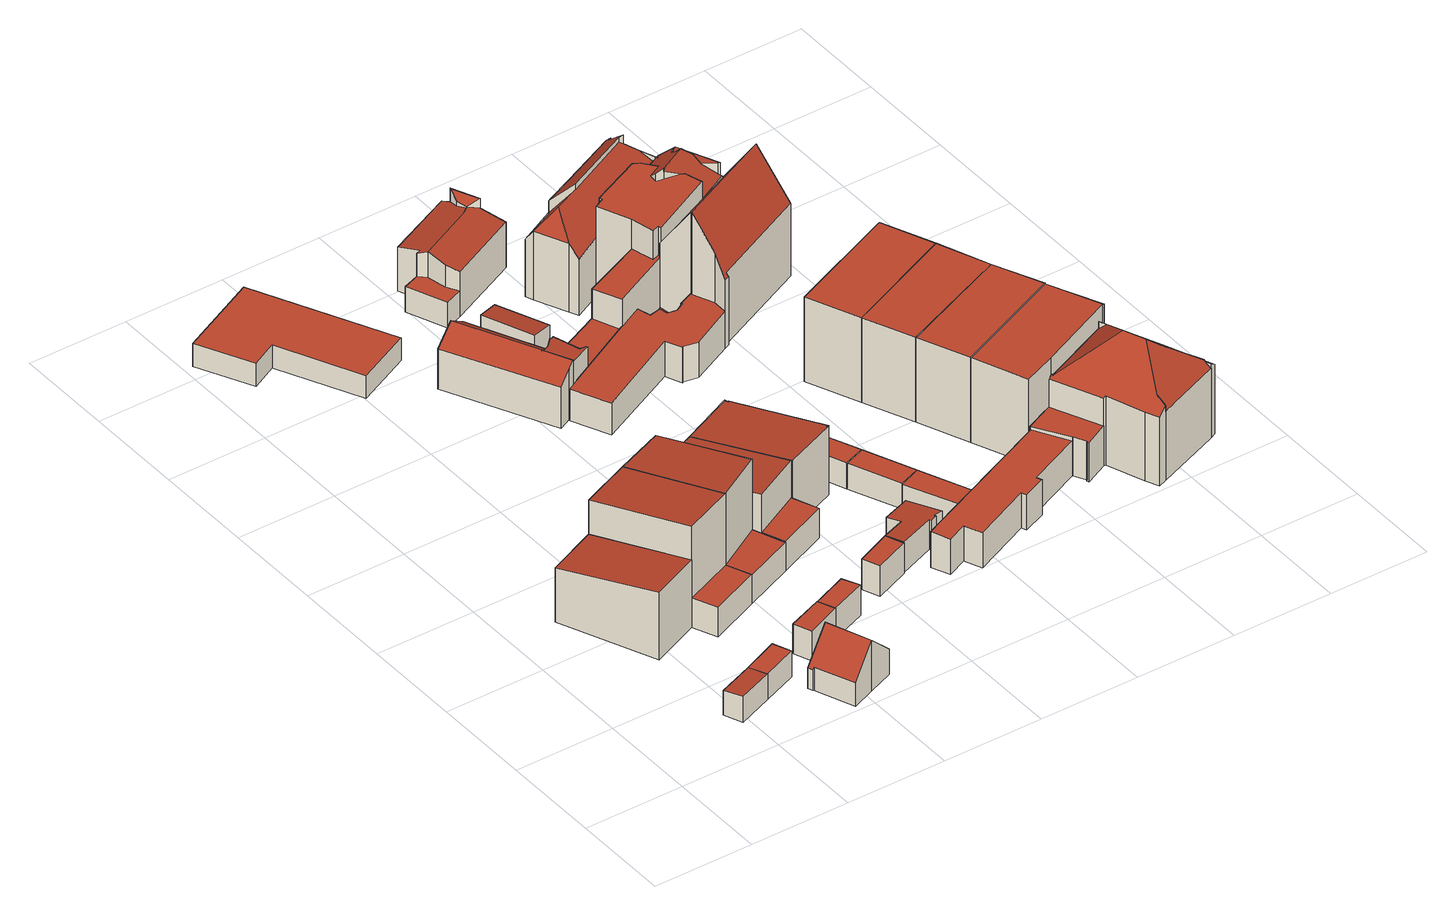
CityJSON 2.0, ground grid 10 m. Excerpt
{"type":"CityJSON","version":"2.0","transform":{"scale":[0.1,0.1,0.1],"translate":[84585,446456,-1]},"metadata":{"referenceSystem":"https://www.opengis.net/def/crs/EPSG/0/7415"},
"CityObjects":{
"building1":{"type":"Building","attributes":{"b3_bag_bag_overlap":0,"b3_dak_type":"horizontal","b3_h_dak_50p":3.18,"b3_h_dak_70p":3.19,"b3_h_dak_max":3.25,"b3_h_dak_min":3.1,"b3_h_maaiveld":0.476,"b3_kas_warenhuis":false,"b3_mutatie_ahn3_ahn4":false,"b3_opp_buitenmuur":25.71,"b3_opp_dak_plat":7.22,"b3_opp_dak_schuin":0,"b3_opp_grond":7.21,"b3_opp_scheidingsmuur":5.13,"b3_reconstructie_onvolledig":false,"b3_rmse_lod12":0.0339,"b3_rmse_lod13":0.0339,"b3_rmse_lod22":0.0233,"b3_val3dity_lod12":"[]","b3_val3dity_lod13":"[]","b3_val3dity_lod22":"[]","b3_volume_lod12":19.59,"b3_volume_lod13":19.59,"b3_volume_lod22":19.52,"geconstateerd":false,"oorspronkelijkbouwjaar":1994,"status":"Pand in gebruik"},"children":["building1-1"]},
"building1-1":{"type":"BuildingPart","parents":["building1"],"geometry":[{"type":"Solid","lod":"2.2","boundaries":[[[[0,1,2,3]],[[4,0,3,5]],[[5,3,2,6]],[[6,2,1,7]],[[7,1,0,4]],[[7,4,5,6]]]],"semantics":{"surfaces":[{"type":"GroundSurface"},{"type":"WallSurface","on_footprint_edge":true},{"type":"RoofSurface"}],"values":[[0,1,1,1,1,2]]}}]},
"building2":{"type":"Building","attributes":{"b3_bag_bag_overlap":0,"b3_bouwlagen":2,"b3_dak_type":"horizontal","b3_h_dak_50p":6.82,"b3_h_dak_70p":7.07,"b3_h_dak_max":7.74,"b3_h_dak_min":6.14,"b3_h_maaiveld":0.396,"b3_kas_warenhuis":false,"b3_mutatie_ahn3_ahn4":false,"b3_opp_buitenmuur":70.26,"b3_opp_dak_plat":0,"b3_opp_dak_schuin":55.46,"b3_opp_grond":54.99,"b3_opp_scheidingsmuur":129.83,"b3_reconstructie_onvolledig":false,"b3_rmse_lod12":0.447,"b3_rmse_lod13":0.447,"b3_rmse_lod22":0.0458,"b3_val3dity_lod12":"[]","b3_val3dity_lod13":"[]","b3_val3dity_lod22":"[]","b3_volume_lod12":366.99,"b3_volume_lod13":366.99,"b3_volume_lod22":352.99,"geconstateerd":false,"oorspronkelijkbouwjaar":1994,"status":"Pand in gebruik"},"children":["building2-1"]},
"building2-1":{"type":"BuildingPart","parents":["building2"],"geometry":[{"type":"Solid","lod":"2.2","boundaries":[[[[8,9,10,11]],[[12,8,11,13]],[[13,11,10,14]],[[14,10,9,15]],[[15,9,8,12]],[[15,12,13,14]]]],"semantics":{"surfaces":[{"type":"GroundSurface"},{"type":"WallSurface","on_footprint_edge":true},{"type":"RoofSurface"}],"values":[[0,1,1,1,1,2]]}}]},
"building3":{"type":"Building","attributes":{"b3_bag_bag_overlap":0,"b3_dak_type":"horizontal","b3_h_dak_50p":3.18,"b3_h_dak_70p":3.19,"b3_h_dak_max":3.29,"b3_h_dak_min":2.95,"b3_h_maaiveld":0.476,"b3_kas_warenhuis":false,"b3_mutatie_ahn3_ahn4":false,"b3_opp_buitenmuur":25.7,"b3_opp_dak_plat":7.23,"b3_opp_dak_schuin":0,"b3_opp_grond":7.23,"b3_opp_scheidingsmuur":5.13,"b3_reconstructie_onvolledig":false,"b3_rmse_lod12":0.0381,"b3_rmse_lod13":0.0381,"b3_rmse_lod22":0.0314,"b3_val3dity_lod12":"[]","b3_val3dity_lod13":"[]","b3_val3dity_lod22":"[]","b3_volume_lod12":19.61,"b3_volume_lod13":19.61,"b3_volume_lod22":19.52,"geconstateerd":false,"oorspronkelijkbouwjaar":1994,"status":"Pand in gebruik"},"children":["building3-1"]},
"building3-1":{"type":"BuildingPart","parents":["building3"],"geometry":[{"type":"Solid","lod":"2.2","boundaries":[[[[3,2,16,17]],[[5,3,17,18]],[[18,17,16,19]],[[19,16,2,6]],[[6,2,3,5]],[[6,5,18,19]]]],"semantics":{"surfaces":[{"type":"GroundSurface"},{"type":"WallSurface","on_footprint_edge":true},{"type":"RoofSurface"}],"values":[[0,1,1,1,1,2]]}}]},
"building4":{"type":"Building","attributes":{"b3_bag_bag_overlap":0,"b3_bouwlagen":3,"b3_dak_type":"multiple horizontal","b3_h_dak_50p":10.21,"b3_h_dak_70p":10.55,"b3_h_dak_max":11.14,"b3_h_dak_min":3.45,"b3_h_maaiveld":0.404,"b3_kas_warenhuis":false,"b3_mutatie_ahn3_ahn4":false,"b3_opp_buitenmuur":152.18,"b3_opp_dak_plat":14.16,"b3_opp_dak_schuin":55.16,"b3_opp_grond":68.88,"b3_opp_scheidingsmuur":174.46,"b3_reconstructie_onvolledig":false,"b3_rmse_lod12":3.2,"b3_rmse_lod13":0.63,"b3_rmse_lod22":0.573,"b3_val3dity_lod12":"[]","b3_val3dity_lod13":"[]","b3_val3dity_lod22":"[]","b3_volume_lod12":697.76,"b3_volume_lod13":602.9,"b3_volume_lod22":590.7,"geconstateerd":false,"oorspronkelijkbouwjaar":1994,"status":"Pand in gebruik"},"children":["building4-1"]},
"building4-1":{"type":"BuildingPart","parents":["building4"],"geometry":[{"type":"Solid","lod":"2.2","boundaries":[[[[20,21,22,11,10,23]],[[24,22,21,25]],[[26,11,22,24]],[[27,26,28,29]],[[30,23,10,31]],[[31,10,11,26,27]],[[25,21,20,28]],[[29,28,20,23,30]],[[25,28,26,24]],[[29,30,31,27]]]],"semantics":{"surfaces":[{"type":"GroundSurface"},{"type":"WallSurface","on_footprint_edge":true},{"type":"WallSurface","on_footprint_edge":false},{"type":"RoofSurface"}],"values":[[0,1,1,2,1,1,1,1,3,3]]}}]},
"building5":{"type":"Building","attributes":{"b3_dak_type":"slanted","b3_h_dak_50p":3.8,"b3_h_dak_70p":4.36,"b3_h_dak_max":5.24,"b3_h_dak_min":2.38,"b3_h_maaiveld":-0.142,"b3_kas_warenhuis":false,"b3_mutatie_ahn3_ahn4":false,"b3_opp_buitenmuur":67.61,"b3_opp_dak_plat":0,"b3_opp_dak_schuin":36.88,"b3_opp_grond":25.39,"b3_opp_scheidingsmuur":0,"b3_reconstructie_onvolledig":false,"b3_rmse_lod12":0.951,"b3_rmse_lod13":0.951,"b3_rmse_lod22":0.0421,"b3_val3dity_lod12":"[]","b3_val3dity_lod13":"[]","b3_val3dity_lod22":"[]","b3_volume_lod12":112.28,"b3_volume_lod13":112.28,"b3_volume_lod22":100.17,"geconstateerd":false,"oorspronkelijkbouwjaar":1964,"status":"Sloopvergunning verleend"},"children":["building5-1"]},
"building5-1":{"type":"BuildingPart","parents":["building5"],"geometry":[{"type":"Solid","lod":"2.2","boundaries":[[[[32,33,34,35,36,37,38,39,40,41]],[[42,35,34,43]],[[44,36,35,42]],[[43,34,33,45]],[[46,32,41,47]],[[48,38,37,49]],[[50,39,38,48]],[[51,40,39,50]],[[47,41,40,51]],[[49,37,36,44]],[[45,33,32,46]],[[47,51,50,48,49,46]],[[45,46,49,44,42,43]]]],"semantics":{"surfaces":[{"type":"GroundSurface"},{"type":"WallSurface","on_footprint_edge":true},{"type":"RoofSurface"}],"values":[[0,1,1,1,1,1,1,1,1,1,1,2,2]]}}]},
"building6":{"type":"Building","attributes":{"b3_bag_bag_overlap":0,"b3_dak_type":"horizontal","b3_h_dak_50p":3.18,"b3_h_dak_70p":3.2,"b3_h_dak_max":3.25,"b3_h_dak_min":3.06,"b3_h_maaiveld":0.098,"b3_kas_warenhuis":false,"b3_mutatie_ahn3_ahn4":false,"b3_opp_buitenmuur":29.26,"b3_opp_dak_plat":7.2,"b3_opp_dak_schuin":0,"b3_opp_grond":7.2,"b3_opp_scheidingsmuur":5.83,"b3_reconstructie_onvolledig":false,"b3_rmse_lod12":0.0359,"b3_rmse_lod13":0.0359,"b3_rmse_lod22":0.0307,"b3_val3dity_lod12":"[]","b3_val3dity_lod13":"[]","b3_val3dity_lod22":"[]","b3_volume_lod12":22.29,"b3_volume_lod13":22.29,"b3_volume_lod22":22.19,"geconstateerd":false,"oorspronkelijkbouwjaar":1994,"status":"Pand in gebruik"},"children":["building6-1"]},
"building6-1":{"type":"BuildingPart","parents":["building6"],"geometry":[{"type":"Solid","lod":"2.2","boundaries":[[[[52,53,54,55]],[[56,52,55,57]],[[57,55,54,58]],[[58,54,53,59]],[[59,53,52,56]],[[59,56,57,58]]]],"semantics":{"surfaces":[{"type":"GroundSurface"},{"type":"WallSurface","on_footprint_edge":true},{"type":"RoofSurface"}],"values":[[0,1,1,1,1,2]]}}]},
"building7":{"type":"Building","attributes":{"b3_bag_bag_overlap":0,"b3_bouwlagen":3,"b3_dak_type":"multiple horizontal","b3_h_dak_50p":10,"b3_h_dak_70p":10.39,"b3_h_dak_max":11.05,"b3_h_dak_min":0.56,"b3_h_maaiveld":0.355,"b3_kas_warenhuis":false,"b3_mutatie_ahn3_ahn4":false,"b3_opp_buitenmuur":142.35,"b3_opp_dak_plat":15.95,"b3_opp_dak_schuin":53.35,"b3_opp_grond":68.89,"b3_opp_scheidingsmuur":180.24,"b3_reconstructie_onvolledig":false,"b3_rmse_lod12":4.47,"b3_rmse_lod13":1.71,"b3_rmse_lod22":1.6,"b3_val3dity_lod12":"[]","b3_val3dity_lod13":"[]","b3_val3dity_lod22":"[]","b3_volume_lod12":700.51,"b3_volume_lod13":591.88,"b3_volume_lod22":579.15,"geconstateerd":false,"oorspronkelijkbouwjaar":1994,"status":"Pand in gebruik"},"children":["building7-1"]},
"building7-1":{"type":"BuildingPart","parents":["building7"],"geometry":[{"type":"Solid","lod":"2.2","boundaries":[[[[21,20,23,60,61,62]],[[63,21,62,64]],[[64,62,61,65]],[[29,28,65,66]],[[67,60,23,30]],[[30,23,20,28,29]],[[66,65,61,60,67]],[[28,20,21,63]],[[66,67,30,29]],[[28,63,64,65]]]],"semantics":{"surfaces":[{"type":"GroundSurface"},{"type":"WallSurface","on_footprint_edge":true},{"type":"WallSurface","on_footprint_edge":false},{"type":"RoofSurface"}],"values":[[0,1,1,2,1,1,1,1,3,3]]}}]},
"building8":{"type":"Building","attributes":{"b3_bag_bag_overlap":0,"b3_dak_type":"horizontal","b3_h_dak_50p":3.17,"b3_h_dak_70p":3.19,"b3_h_dak_max":3.27,"b3_h_dak_min":2.98,"b3_h_maaiveld":0.037,"b3_kas_warenhuis":false,"b3_mutatie_ahn3_ahn4":false,"b3_opp_buitenmuur":30.08,"b3_opp_dak_plat":7.26,"b3_opp_dak_schuin":0,"b3_opp_grond":7.26,"b3_opp_scheidingsmuur":5.83,"b3_reconstructie_onvolledig":false,"b3_rmse_lod12":0.0395,"b3_rmse_lod13":0.0395,"b3_rmse_lod22":0.0353,"b3_val3dity_lod12":"[]","b3_val3dity_lod13":"[]","b3_val3dity_lod22":"[]","b3_volume_lod12":22.87,"b3_volume_lod13":22.87,"b3_volume_lod22":22.78,"geconstateerd":false,"oorspronkelijkbouwjaar":1994,"status":"Pand in gebruik"},"children":["building8-1"]},
"building8-1":{"type":"BuildingPart","parents":["building8"],"geometry":[{"type":"Solid","lod":"2.2","boundaries":[[[[68,69,70,71]],[[57,68,71,72]],[[72,71,70,73]],[[73,70,69,74]],[[74,69,68,57]],[[74,57,72,73]]]],"semantics":{"surfaces":[{"type":"GroundSurface"},{"type":"WallSurface","on_footprint_edge":true},{"type":"RoofSurface"}],"values":[[0,1,1,1,1,2]]}}]},
"building9":{"type":"Building","attributes":{"b3_dak_type":"horizontal","b3_h_dak_50p":3,"b3_h_dak_70p":3.02,"b3_h_dak_max":3.25,"b3_h_dak_min":2.73,"b3_h_maaiveld":0.568,"b3_kas_warenhuis":false,"b3_mutatie_ahn3_ahn4":false,"b3_opp_buitenmuur":117.5,"b3_opp_dak_plat":108.2,"b3_opp_dak_schuin":0,"b3_opp_grond":108.2,"b3_opp_scheidingsmuur":0,"b3_reconstructie_onvolledig":false,"b3_rmse_lod12":0.0503,"b3_rmse_lod13":0.0503,"b3_rmse_lod22":0.0492,"b3_val3dity_lod12":"[]","b3_val3dity_lod13":"[]","b3_val3dity_lod22":"[]","b3_volume_lod12":265.49,"b3_volume_lod13":265.49,"b3_volume_lod22":264.61,"geconstateerd":false,"oorspronkelijkbouwjaar":2010,"status":"Pand in gebruik"},"children":["building9-1"]},
"building9-1":{"type":"BuildingPart","parents":["building9"],"geometry":[{"type":"Solid","lod":"2.2","boundaries":[[[[75,76,77,78,79,80]],[[81,78,77,82]],[[83,79,78,81]],[[84,76,75,85]],[[82,77,76,84]],[[85,75,80,86]],[[86,80,79,83]],[[86,83,81,82,84,85]]]],"semantics":{"surfaces":[{"type":"GroundSurface"},{"type":"WallSurface","on_footprint_edge":true},{"type":"RoofSurface"}],"values":[[0,1,1,1,1,1,1,2]]}}]},
"building10":{"type":"Building","attributes":{"b3_bag_bag_overlap":0,"b3_bouwlagen":2,"b3_dak_type":"multiple horizontal","b3_h_dak_50p":6.65,"b3_h_dak_70p":6.95,"b3_h_dak_max":7.78,"b3_h_dak_min":3.36,"b3_h_maaiveld":0.354,"b3_kas_warenhuis":false,"b3_mutatie_ahn3_ahn4":false,"b3_opp_buitenmuur":81.92,"b3_opp_dak_plat":13.94,"b3_opp_dak_schuin":55.46,"b3_opp_grond":68.92,"b3_opp_scheidingsmuur":136.11,"b3_reconstructie_onvolledig":false,"b3_rmse_lod12":1.6,"b3_rmse_lod13":0.4,"b3_rmse_lod22":0.0537,"b3_val3dity_lod12":"[]","b3_val3dity_lod13":"[]","b3_val3dity_lod22":"[]","b3_volume_lod12":456.51,"b3_volume_lod13":413.73,"b3_volume_lod22":400.12,"geconstateerd":false,"oorspronkelijkbouwjaar":1994,"status":"Pand in gebruik"},"children":["building10-1"]},
"building10-1":{"type":"BuildingPart","parents":["building10"],"geometry":[{"type":"Solid","lod":"2.2","boundaries":[[[[87,88,89,62,90,60]],[[91,62,89,92]],[[92,89,88,93]],[[94,95,93,96]],[[97,87,60,98]],[[95,90,62,91]],[[98,60,90,95,94]],[[96,93,88,87,97]],[[95,91,92,93]],[[96,97,98,94]]]],"semantics":{"surfaces":[{"type":"GroundSurface"},{"type":"WallSurface","on_footprint_edge":true},{"type":"WallSurface","on_footprint_edge":false},{"type":"RoofSurface"}],"values":[[0,1,1,2,1,1,1,1,3,3]]}}]},
"building11":{"type":"Building","attributes":{"b3_bag_bag_overlap":0,"b3_dak_type":"horizontal","b3_h_dak_50p":3.18,"b3_h_dak_70p":3.19,"b3_h_dak_max":3.27,"b3_h_dak_min":2.96,"b3_h_maaiveld":0.027,"b3_kas_warenhuis":false,"b3_mutatie_ahn3_ahn4":false,"b3_opp_buitenmuur":30.01,"b3_opp_dak_plat":7.2,"b3_opp_dak_schuin":0,"b3_opp_grond":7.2,"b3_opp_scheidingsmuur":5.86,"b3_reconstructie_onvolledig":false,"b3_rmse_lod12":0.037,"b3_rmse_lod13":0.037,"b3_rmse_lod22":0.0328,"b3_val3dity_lod12":"[]","b3_val3dity_lod13":"[]","b3_val3dity_lod22":"[]","b3_volume_lod12":22.75,"b3_volume_lod13":22.75,"b3_volume_lod22":22.69,"geconstateerd":false,"oorspronkelijkbouwjaar":1994,"status":"Pand in gebruik"},"children":["building11-1"]},
"building11-1":{"type":"BuildingPart","parents":["building11"],"geometry":[{"type":"Solid","lod":"2.2","boundaries":[[[[99,100,101,102]],[[103,99,102,104]],[[104,102,101,105]],[[105,101,100,106]],[[106,100,99,103]],[[106,103,104,105]]]],"semantics":{"surfaces":[{"type":"GroundSurface"},{"type":"WallSurface","on_footprint_edge":true},{"type":"RoofSurface"}],"values":[[0,1,1,1,1,2]]}}]},
"building12":{"type":"Building","attributes":{"b3_bag_bag_overlap":0,"b3_bouwlagen":2,"b3_dak_type":"multiple horizontal","b3_h_dak_50p":6.85,"b3_h_dak_70p":7.09,"b3_h_dak_max":7.75,"b3_h_dak_min":0.55,"b3_h_maaiveld":0.347,"b3_kas_warenhuis":false,"b3_mutatie_ahn3_ahn4":false,"b3_opp_buitenmuur":141.81,"b3_opp_dak_plat":0,"b3_opp_dak_schuin":58.81,"b3_opp_grond":58.86,"b3_opp_scheidingsmuur":65.19,"b3_reconstructie_onvolledig":false,"b3_rmse_lod12":0.891,"b3_rmse_lod13":0.686,"b3_rmse_lod22":0.534,"b3_val3dity_lod12":"[]","b3_val3dity_lod13":"[]","b3_val3dity_lod22":"[]","b3_volume_lod12":396.01,"b3_volume_lod13":395.84,"b3_volume_lod22":381.33,"geconstateerd":false,"oorspronkelijkbouwjaar":1994,"status":"Pand in gebruik"},"children":["building12-1"]},
"building12-1":{"type":"BuildingPart","parents":["building12"],"geometry":[{"type":"Solid","lod":"2.2","boundaries":[[[[107,108,109,110,111,112,113,114]],[[97,111,110,115]],[[116,117,112,111,97]],[[118,113,112,117]],[[115,110,109,119]],[[120,108,107,121]],[[121,107,114,122]],[[119,109,108,120]],[[123,118,124,125]],[[122,114,113,118,123]],[[125,124,117,116]],[[125,116,97,115,119,120,121,122,123]],[[124,118,117]]]],"semantics":{"surfaces":[{"type":"GroundSurface"},{"type":"WallSurface","on_footprint_edge":true},{"type":"WallSurface","on_footprint_edge":false},{"type":"RoofSurface"}],"values":[[0,1,1,1,1,1,1,1,2,1,2,3,3]]}}]},
"building13":{"type":"Building","attributes":{"b3_bag_bag_overlap":0,"b3_dak_type":"horizontal","b3_h_dak_50p":3.14,"b3_h_dak_70p":3.17,"b3_h_dak_max":3.32,"b3_h_dak_min":2.79,"b3_h_maaiveld":0.094,"b3_kas_warenhuis":false,"b3_mutatie_ahn3_ahn4":false,"b3_opp_buitenmuur":49.76,"b3_opp_dak_plat":0,"b3_opp_dak_schuin":15.68,"b3_opp_grond":15.64,"b3_opp_scheidingsmuur":5.86,"b3_reconstructie_onvolledig":false,"b3_rmse_lod12":0.171,"b3_rmse_lod13":0.171,"b3_rmse_lod22":0.0715,"b3_val3dity_lod12":"[]","b3_val3dity_lod13":"[]","b3_val3dity_lod22":"[]","b3_volume_lod12":48.19,"b3_volume_lod13":48.19,"b3_volume_lod22":46.64,"geconstateerd":false,"oorspronkelijkbouwjaar":1994,"status":"Pand in gebruik"},"children":["building13-1"]},
"building13-1":{"type":"BuildingPart","parents":["building13"],"geometry":[{"type":"Solid","lod":"2.2","boundaries":[[[[126,127,128,129,130,131,132,133,134,135]],[[136,127,126,137]],[[138,128,127,136]],[[139,132,131,140]],[[141,133,132,139]],[[142,129,128,138]],[[140,131,130,105]],[[105,130,129,142]],[[143,134,133,141]],[[137,126,135,144]],[[144,135,134,143]],[[144,143,141,139,140,105,142,138,136,137]]]],"semantics":{"surfaces":[{"type":"GroundSurface"},{"type":"WallSurface","on_footprint_edge":true},{"type":"RoofSurface"}],"values":[[0,1,1,1,1,1,1,1,1,1,1,2]]}}]},
"building14":{"type":"Building","attributes":{"b3_dak_type":"horizontal","b3_h_dak_50p":2.86,"b3_h_dak_70p":2.92,"b3_h_dak_max":3.1,"b3_h_dak_min":2.58,"b3_h_maaiveld":0.448,"b3_kas_warenhuis":false,"b3_mutatie_ahn3_ahn4":false,"b3_opp_buitenmuur":37.46,"b3_opp_dak_plat":0,"b3_opp_dak_schuin":12.66,"b3_opp_grond":12.48,"b3_opp_scheidingsmuur":0,"b3_reconstructie_onvolledig":false,"b3_rmse_lod12":0.134,"b3_rmse_lod13":0.134,"b3_rmse_lod22":0.0365,"b3_val3dity_lod12":"[]","b3_val3dity_lod13":"[]","b3_val3dity_lod22":"[]","b3_volume_lod12":31.01,"b3_volume_lod13":31.01,"b3_volume_lod22":30.38,"geconstateerd":false,"oorspronkelijkbouwjaar":1974,"status":"Pand in gebruik"},"children":["building14-1"]},
"building14-1":{"type":"BuildingPart","parents":["building14"],"geometry":[{"type":"Solid","lod":"2.2","boundaries":[[[[145,146,147,148]],[[149,147,146,150]],[[151,148,147,149]],[[152,145,148,151]],[[150,146,145,152]],[[150,152,151,149]]]],"semantics":{"surfaces":[{"type":"GroundSurface"},{"type":"WallSurface","on_footprint_edge":true},{"type":"RoofSurface"}],"values":[[0,1,1,1,1,2]]}}]},
"building15":{"type":"Building","attributes":{"b3_bag_bag_overlap":0,"b3_dak_type":"horizontal","b3_h_dak_50p":3.05,"b3_h_dak_70p":3.07,"b3_h_dak_max":3.15,"b3_h_dak_min":2.95,"b3_h_maaiveld":0.341,"b3_kas_warenhuis":false,"b3_mutatie_ahn3_ahn4":false,"b3_opp_buitenmuur":36.91,"b3_opp_dak_plat":12.98,"b3_opp_dak_schuin":0,"b3_opp_grond":12.98,"b3_opp_scheidingsmuur":6.14,"b3_reconstructie_onvolledig":false,"b3_rmse_lod12":0.0435,"b3_rmse_lod13":0.0435,"b3_rmse_lod22":0.0268,"b3_val3dity_lod12":"[]","b3_val3dity_lod13":"[]","b3_val3dity_lod22":"[]","b3_volume_lod12":35.43,"b3_volume_lod13":35.43,"b3_volume_lod22":35.16,"geconstateerd":false,"oorspronkelijkbouwjaar":1994,"status":"Pand in gebruik"},"children":["building15-1"]},
"building15-1":{"type":"BuildingPart","parents":["building15"],"geometry":[{"type":"Solid","lod":"2.2","boundaries":[[[[153,154,155,156]],[[157,155,154,158]],[[159,156,155,157]],[[160,153,156,159]],[[158,154,153,160]],[[158,160,159,157]]]],"semantics":{"surfaces":[{"type":"GroundSurface"},{"type":"WallSurface","on_footprint_edge":true},{"type":"RoofSurface"}],"values":[[0,1,1,1,1,2]]}}]},
"building16":{"type":"Building","attributes":{"b3_bag_bag_overlap":0,"b3_dak_type":"horizontal","b3_h_dak_50p":3.05,"b3_h_dak_70p":3.07,"b3_h_dak_max":3.15,"b3_h_dak_min":2.93,"b3_h_maaiveld":0.376,"b3_kas_warenhuis":false,"b3_mutatie_ahn3_ahn4":false,"b3_opp_buitenmuur":28.91,"b3_opp_dak_plat":12.43,"b3_opp_dak_schuin":0,"b3_opp_grond":12.42,"b3_opp_scheidingsmuur":12.29,"b3_reconstructie_onvolledig":false,"b3_rmse_lod12":0.0417,"b3_rmse_lod13":0.0417,"b3_rmse_lod22":0.0296,"b3_val3dity_lod12":"[]","b3_val3dity_lod13":"[]","b3_val3dity_lod22":"[]","b3_volume_lod12":33.43,"b3_volume_lod13":33.43,"b3_volume_lod22":33.22,"geconstateerd":false,"oorspronkelijkbouwjaar":1994,"status":"Pand in gebruik"},"children":["building16-1"]},
"building16-1":{"type":"BuildingPart","parents":["building16"],"geometry":[{"type":"Solid","lod":"2.2","boundaries":[[[[161,162,163,164]],[[165,163,162,166]],[[157,164,163,165]],[[158,161,164,157]],[[166,162,161,158]],[[166,158,157,165]]]],"semantics":{"surfaces":[{"type":"GroundSurface"},{"type":"WallSurface","on_footprint_edge":true},{"type":"RoofSurface"}],"values":[[0,1,1,1,1,2]]}}]},
"building17":{"type":"Building","attributes":{"b3_bag_bag_overlap":0,"b3_dak_type":"horizontal","b3_h_dak_50p":3.05,"b3_h_dak_70p":3.07,"b3_h_dak_max":3.17,"b3_h_dak_min":2.97,"b3_h_maaiveld":0.364,"b3_kas_warenhuis":false,"b3_mutatie_ahn3_ahn4":false,"b3_opp_buitenmuur":29.15,"b3_opp_dak_plat":12.43,"b3_opp_dak_schuin":0,"b3_opp_grond":12.42,"b3_opp_scheidingsmuur":12.29,"b3_reconstructie_onvolledig":false,"b3_rmse_lod12":0.0357,"b3_rmse_lod13":0.0357,"b3_rmse_lod22":0.0221,"b3_val3dity_lod12":"[]","b3_val3dity_lod13":"[]","b3_val3dity_lod22":"[]","b3_volume_lod12":33.55,"b3_volume_lod13":33.55,"b3_volume_lod22":33.42,"geconstateerd":false,"oorspronkelijkbouwjaar":1994,"status":"Pand in gebruik"},"children":["building17-1"]},
"building17-1":{"type":"BuildingPart","parents":["building17"],"geometry":[{"type":"Solid","lod":"2.2","boundaries":[[[[162,167,168,163]],[[169,168,167,170]],[[165,163,168,169]],[[166,162,163,165]],[[170,167,162,166]],[[170,166,165,169]]]],"semantics":{"surfaces":[{"type":"GroundSurface"},{"type":"WallSurface","on_footprint_edge":true},{"type":"RoofSurface"}],"values":[[0,1,1,1,1,2]]}}]},
"building18":{"type":"Building","attributes":{"b3_bag_bag_overlap":0,"b3_dak_type":"horizontal","b3_h_dak_50p":3.08,"b3_h_dak_70p":3.1,"b3_h_dak_max":3.26,"b3_h_dak_min":2.83,"b3_h_maaiveld":0.355,"b3_kas_warenhuis":false,"b3_mutatie_ahn3_ahn4":false,"b3_opp_buitenmuur":37.22,"b3_opp_dak_plat":12.97,"b3_opp_dak_schuin":0,"b3_opp_grond":12.97,"b3_opp_scheidingsmuur":6.13,"b3_reconstructie_onvolledig":false,"b3_rmse_lod12":0.0658,"b3_rmse_lod13":0.0658,"b3_rmse_lod22":0.0576,"b3_val3dity_lod12":"[]","b3_val3dity_lod13":"[]","b3_val3dity_lod22":"[]","b3_volume_lod12":35.49,"b3_volume_lod13":35.49,"b3_volume_lod22":35.41,"geconstateerd":false,"oorspronkelijkbouwjaar":1994,"status":"Pand in gebruik"},"children":["building18-1"]},
"building18-1":{"type":"BuildingPart","parents":["building18"],"geometry":[{"type":"Solid","lod":"2.2","boundaries":[[[[167,171,172,168]],[[173,172,171,174]],[[175,168,172,173]],[[170,167,168,175]],[[174,171,167,170]],[[174,170,175,173]]]],"semantics":{"surfaces":[{"type":"GroundSurface"},{"type":"WallSurface","on_footprint_edge":true},{"type":"RoofSurface"}],"values":[[0,1,1,1,1,2]]}}]},
"building19":{"type":"Building","attributes":{"b3_bag_bag_overlap":0,"b3_bouwlagen":2,"b3_dak_type":"slanted","b3_h_dak_50p":5.47,"b3_h_dak_70p":5.58,"b3_h_dak_max":6.77,"b3_h_dak_min":3.06,"b3_h_maaiveld":0.471,"b3_kas_warenhuis":false,"b3_mutatie_ahn3_ahn4":false,"b3_opp_buitenmuur":117.69,"b3_opp_dak_plat":7.79,"b3_opp_dak_schuin":50.78,"b3_opp_grond":56.62,"b3_opp_scheidingsmuur":36.67,"b3_reconstructie_onvolledig":false,"b3_rmse_lod12":0.948,"b3_rmse_lod13":0.948,"b3_rmse_lod22":0.177,"b3_val3dity_lod12":"[]","b3_val3dity_lod13":"[]","b3_val3dity_lod22":"[]","b3_volume_lod12":286.41,"b3_volume_lod13":286.41,"b3_volume_lod22":269.4,"geconstateerd":false,"oorspronkelijkbouwjaar":1930,"status":"Pand in gebruik"},"children":["building19-1"]},
"building19-1":{"type":"BuildingPart","parents":["building19"],"geometry":[{"type":"Solid","lod":"2.2","boundaries":[[[[176,177,178,179,180,181,182,183,184,185]],[[186,178,177,187]],[[188,184,183,189]],[[190,176,185,191]],[[191,185,184,188]],[[192,181,180,193]],[[194,195,196,197]],[[187,198,199]],[[199,200,201]],[[202,203,179,178,186]],[[193,180,179,203]],[[189,183,182,204,205]],[[204,182,181,192]],[[198,187,177,176,190,206]],[[206,190,207,208]],[[208,207,200,199]],[[197,196,203,202]],[[205,204,195,194]],[[208,199,198,206]],[[205,194,201,200,207,190,191,188,189]],[[197,202,186,187,199,201,194]],[[204,192,193,203,196,195]]]],"semantics":{"surfaces":[{"type":"GroundSurface"},{"type":"WallSurface","on_footprint_edge":true},{"type":"WallSurface","on_footprint_edge":false},{"type":"RoofSurface"}],"values":[[0,1,1,1,1,1,2,2,2,1,1,1,1,1,2,2,2,2,3,3,3,3]]}}]},
"building20":{"type":"Building","attributes":{"b3_bag_bag_overlap":0,"b3_bouwlagen":3,"b3_dak_type":"slanted","b3_h_dak_50p":6.67,"b3_h_dak_70p":9.68,"b3_h_dak_max":10.81,"b3_h_dak_min":3.32,"b3_h_maaiveld":0.307,"b3_kas_warenhuis":false,"b3_mutatie_ahn3_ahn4":false,"b3_opp_buitenmuur":383.53,"b3_opp_dak_plat":87.84,"b3_opp_dak_schuin":89.06,"b3_opp_grond":160.21,"b3_opp_scheidingsmuur":197.77,"b3_reconstructie_onvolledig":false,"b3_rmse_lod12":3.31,"b3_rmse_lod13":0.963,"b3_rmse_lod22":0.299,"b3_val3dity_lod12":"[]","b3_val3dity_lod13":"[]","b3_val3dity_lod22":"[]","b3_volume_lod12":1502.82,"b3_volume_lod13":1162.38,"b3_volume_lod22":1094.36,"geconstateerd":false,"oorspronkelijkbouwjaar":1964,"status":"Pand in gebruik"},"children":["building20-1"]},
"building20-1":{"type":"BuildingPart","parents":["building20"],"geometry":[{"type":"Solid","lod":"2.2","boundaries":[[[[209,210,211,212,213,214,215,216,217,218,219,220,221,222,223,224,225,226,227,228,229,230,231]],[[232,233,234,235]],[[235,234,236,237]],[[238,239,240,241]],[[242,221,220,243,244]],[[244,243,245,246]],[[247,248,249,250,251]],[[252,231,230,233,232]],[[253,209,231,252]],[[233,230,229,254,255]],[[246,245,256]],[[241,240,256]],[[239,226,225,257]],[[258,227,226,239,238]],[[259,224,223,260]],[[261,222,221,242]],[[260,223,222,261]],[[262,263,264,265]],[[266,267,268,269]],[[269,268,263,262]],[[254,229,228,264]],[[257,225,224,259]],[[270,271,217,216,272,273]],[[255,254,274,275]],[[267,219,218,274]],[[243,220,219,267,266]],[[237,236,271,270]],[[276,277,278]],[[279,280,278]],[[281,212,211,282]],[[283,282,211,210,284]],[[285,286,282,283]],[[287,288,289]],[[277,276,290,291]],[[292,293,288,287]],[[286,285,294]],[[291,290,293,292]],[[295,213,212,281]],[[296,297,214,213,295]],[[265,264,228,227,258]],[[273,272,298,299]],[[272,216,215,300]],[[300,215,214,297]],[[280,279,297,296]],[[299,298,301]],[[250,249,301]],[[251,250,302]],[[275,274,218,217,271]],[[248,247,303]],[[284,210,209,253]],[[260,261,242,244,246,259]],[[257,259,246,256,240,239]],[[267,274,254,264,263,268]],[[265,258,238,241,256,245,243,266,269,262]],[[280,296,295,289,288,293,290,276,278]],[[302,250,301,298,272,300,297,279,278,277,291]],[[275,271,236,234,233,255]],[[303,247,251,302,291,292,287,289,295,281,282,286,294]],[[284,253,252,232,235,237,270,273,299,301,249,248,303,294,285,283]]]],"semantics":{"surfaces":[{"type":"GroundSurface"},{"type":"WallSurface","on_footprint_edge":false},{"type":"WallSurface","on_footprint_edge":true},{"type":"RoofSurface"}],"values":[[0,1,1,1,2,1,1,2,2,2,1,1,2,2,2,2,2,1,1,1,2,2,2,1,2,2,1,1,1,2,2,1,1,1,1,1,1,2,2,2,1,2,2,1,1,1,1,2,1,2,3,3,3,3,3,3,3,3,3]]}}]},
"building21":{"type":"Building","attributes":{"b3_bag_bag_overlap":0,"b3_bouwlagen":3,"b3_dak_type":"slanted","b3_h_dak_50p":8.27,"b3_h_dak_70p":10,"b3_h_dak_max":12.74,"b3_h_dak_min":0.63,"b3_h_maaiveld":0.203,"b3_kas_warenhuis":false,"b3_mutatie_ahn3_ahn4":false,"b3_opp_buitenmuur":312.85,"b3_opp_dak_plat":71,"b3_opp_dak_schuin":138.92,"b3_opp_grond":153.23,"b3_opp_scheidingsmuur":127.13,"b3_reconstructie_onvolledig":false,"b3_rmse_lod12":4.49,"b3_rmse_lod13":1.28,"b3_rmse_lod22":0.125,"b3_val3dity_lod12":"[]","b3_val3dity_lod13":"[]","b3_val3dity_lod22":"[]","b3_volume_lod12":1484.96,"b3_volume_lod13":1112.23,"b3_volume_lod22":1002.1,"geconstateerd":false,"oorspronkelijkbouwjaar":1924,"status":"Pand in gebruik"},"children":["building21-1"]},
"building21-1":{"type":"BuildingPart","parents":["building21"],"geometry":[{"type":"Solid","lod":"2.2","boundaries":[[[[304,305,306,307,308,309,310,311,312,313,314,315,316,317,318,319,320]],[[321,308,307,322]],[[323,324,325,326]],[[327,310,309,328]],[[329,305,304,330]],[[331,332,333,334]],[[335,319,318,336]],[[336,318,317,337]],[[338,314,313,339]],[[337,317,316,340]],[[340,316,315,341]],[[326,325,332,331]],[[341,315,314,338]],[[342,311,310,327]],[[334,333,312,311,342]],[[343,320,319,335]],[[322,307,306,344,345]],[[324,346,347,348]],[[345,344,346,324,323]],[[328,309,308,321]],[[349,330,304,320,343]],[[348,347,350,351]],[[344,306,305,329]],[[351,350,352,353]],[[354,355,330,349]],[[353,352,355,354]],[[339,313,312,333]],[[345,323,326,321,322]],[[328,321,326,331,334,342,327]],[[355,352,350,347,346,344,329,330]],[[339,333,332,325,324,348,351,353,354,349,343,335,336,337,340,341,338]]]],"semantics":{"surfaces":[{"type":"GroundSurface"},{"type":"WallSurface","on_footprint_edge":true},{"type":"WallSurface","on_footprint_edge":false},{"type":"RoofSurface"}],"values":[[0,1,2,1,1,2,1,1,1,1,1,2,1,1,1,1,1,2,2,1,1,2,1,2,2,2,1,3,3,3,3]]}}]},
"building22":{"type":"Building","attributes":{"b3_bag_bag_overlap":0,"b3_bouwlagen":3,"b3_dak_type":"slanted","b3_h_dak_50p":7.51,"b3_h_dak_70p":8.54,"b3_h_dak_max":10.97,"b3_h_dak_min":3.62,"b3_h_maaiveld":0.025,"b3_kas_warenhuis":false,"b3_mutatie_ahn3_ahn4":false,"b3_opp_buitenmuur":365.38,"b3_opp_dak_plat":76.34,"b3_opp_dak_schuin":125.6,"b3_opp_grond":170.96,"b3_opp_scheidingsmuur":76.15,"b3_reconstructie_onvolledig":false,"b3_rmse_lod12":3.06,"b3_rmse_lod13":0.968,"b3_rmse_lod22":0.23,"b3_val3dity_lod12":"[]","b3_val3dity_lod13":"[]","b3_val3dity_lod22":"[]","b3_volume_lod12":1431.66,"b3_volume_lod13":1190.09,"b3_volume_lod22":1107.14,"geconstateerd":false,"oorspronkelijkbouwjaar":1911,"status":"Pand in gebruik"},"children":["building22-1"]},
"building22-1":{"type":"BuildingPart","parents":["building22"],"geometry":[{"type":"Solid","lod":"2.2","boundaries":[[[[356,357,358,359,360,361,362,363,364,365,366,367,368,369,370,371,372,373,374,375,376,377,378,379,380,381,382,383,384,385]],[[386,387,388,389]],[[390,383,382,391,392]],[[393,363,362,388]],[[394,385,384,395]],[[395,384,383,390]],[[396,380,379,387,386]],[[397,378,377,398]],[[399,375,374,400]],[[400,374,373,401]],[[401,373,372,402]],[[402,372,371,403]],[[404,370,369,405]],[[403,371,370,404]],[[406,366,365,407]],[[407,365,364,408]],[[408,364,363,393]],[[409,356,385,394]],[[410,411,381,380,396]],[[412,376,375,399]],[[389,388,362,361,413]],[[414,415,416]],[[417,418,419]],[[420,360,359,421]],[[413,361,360,420]],[[398,377,376,412]],[[387,379,378,397,422]],[[423,368,367,424]],[[405,369,368,423]],[[391,382,381,411]],[[392,391,425]],[[411,410,426]],[[421,359,358,418,417]],[[418,358,357,427]],[[415,414,428]],[[427,429,428]],[[429,427,357,356,409]],[[422,397,424,430]],[[430,424,367,366,406]],[[427,428,414,416,431,419,418]],[[432,425,391,411,426]],[[431,432,426,410,396,386,389,413,420,421,417,419]],[[432,431,416,415,428,429,409,394,395,390,392,425]],[[424,397,398,412,399,400,401,402,403,404,405,423]],[[430,406,407,408,393,388,387,422]]]],"semantics":{"surfaces":[{"type":"GroundSurface"},{"type":"WallSurface","on_footprint_edge":false},{"type":"WallSurface","on_footprint_edge":true},{"type":"RoofSurface"}],"values":[[0,1,2,2,2,2,2,2,2,2,2,2,2,2,2,2,2,2,2,2,2,1,1,2,2,2,2,2,2,2,1,1,2,2,1,1,2,1,2,3,3,3,3,3,3]]}}]},
"building23":{"type":"Building","attributes":{"b3_bag_bag_overlap":0,"b3_bouwlagen":3,"b3_dak_type":"slanted","b3_h_dak_50p":8.41,"b3_h_dak_70p":8.96,"b3_h_dak_max":10.15,"b3_h_dak_min":6.19,"b3_h_maaiveld":0.199,"b3_kas_warenhuis":false,"b3_mutatie_ahn3_ahn4":false,"b3_opp_buitenmuur":205.04,"b3_opp_dak_plat":0,"b3_opp_dak_schuin":110.27,"b3_opp_grond":71.84,"b3_opp_scheidingsmuur":70.64,"b3_reconstructie_onvolledig":false,"b3_rmse_lod12":0.948,"b3_rmse_lod13":0.948,"b3_rmse_lod22":0.086,"b3_val3dity_lod12":"[]","b3_val3dity_lod13":"[]","b3_val3dity_lod22":"[]","b3_volume_lod12":626.63,"b3_volume_lod13":626.63,"b3_volume_lod22":587.74,"geconstateerd":false,"oorspronkelijkbouwjaar":1974,"status":"Pand in gebruik"},"children":["building23-1"]},
"building23-1":{"type":"BuildingPart","parents":["building23"],"geometry":[{"type":"Solid","lod":"2.2","boundaries":[[[[433,434,435,436,437,438,439,440,441,442,443,444,445,446]],[[447,436,435,448]],[[448,435,434,449]],[[450,441,440,451,452]],[[452,451,453,454]],[[455,442,441,450]],[[454,453,456,457]],[[458,438,437,459]],[[460,439,438,458]],[[461,443,442,455]],[[459,437,436,447]],[[462,463,444,443,461]],[[464,445,444,463]],[[465,463,462]],[[451,440,439,460]],[[457,456,466,467]],[[467,466,465]],[[468,446,445,464]],[[469,470,471]],[[470,469,433,446,468]],[[449,434,433,469]],[[451,460,458,472,453]],[[459,472,458]],[[467,465,462,461,455,450,452,454,457]],[[470,468,464,463,465,466,471]],[[449,469,471,466,456,453,472,459,447,448]]]],"semantics":{"surfaces":[{"type":"GroundSurface"},{"type":"WallSurface","on_footprint_edge":true},{"type":"WallSurface","on_footprint_edge":false},{"type":"RoofSurface"}],"values":[[0,1,1,1,2,1,2,1,1,1,1,1,1,2,1,2,2,1,2,1,1,3,3,3,3,3]]}}]},
"building24":{"type":"Building","attributes":{"b3_bag_bag_overlap":0,"b3_bouwlagen":3,"b3_dak_type":"horizontal","b3_h_dak_50p":9.09,"b3_h_dak_70p":9.12,"b3_h_dak_max":9.48,"b3_h_dak_min":8.92,"b3_h_maaiveld":0.186,"b3_kas_warenhuis":false,"b3_mutatie_ahn3_ahn4":false,"b3_opp_buitenmuur":208.12,"b3_opp_dak_plat":68,"b3_opp_dak_schuin":0,"b3_opp_grond":68,"b3_opp_scheidingsmuur":107.81,"b3_reconstructie_onvolledig":false,"b3_rmse_lod12":0.106,"b3_rmse_lod13":0.106,"b3_rmse_lod22":0.104,"b3_val3dity_lod12":"[]","b3_val3dity_lod13":"[]","b3_val3dity_lod22":"[]","b3_volume_lod12":609.3,"b3_volume_lod13":609.3,"b3_volume_lod22":607.81,"geconstateerd":false,"oorspronkelijkbouwjaar":1994,"status":"Pand in gebruik"},"children":["building24-1"]},
"building24-1":{"type":"BuildingPart","parents":["building24"],"geometry":[{"type":"Solid","lod":"2.2","boundaries":[[[[473,474,475,476,477]],[[478,476,475,479]],[[480,473,477,481]],[[481,477,476,478]],[[479,475,474,482]],[[482,474,473,480]],[[482,480,481,478,479]]]],"semantics":{"surfaces":[{"type":"GroundSurface"},{"type":"WallSurface","on_footprint_edge":true},{"type":"RoofSurface"}],"values":[[0,1,1,1,1,1,2]]}}]},
"building25":{"type":"Building","attributes":{"b3_bag_bag_overlap":0,"b3_bouwlagen":3,"b3_dak_type":"horizontal","b3_h_dak_50p":9.1,"b3_h_dak_70p":9.13,"b3_h_dak_max":9.52,"b3_h_dak_min":8.98,"b3_h_maaiveld":0.177,"b3_kas_warenhuis":false,"b3_mutatie_ahn3_ahn4":false,"b3_opp_buitenmuur":96.94,"b3_opp_dak_plat":65.06,"b3_opp_dak_schuin":0,"b3_opp_grond":65.06,"b3_opp_scheidingsmuur":215.37,"b3_reconstructie_onvolledig":false,"b3_rmse_lod12":0.0993,"b3_rmse_lod13":0.0993,"b3_rmse_lod22":0.0947,"b3_val3dity_lod12":"[]","b3_val3dity_lod13":"[]","b3_val3dity_lod22":"[]","b3_volume_lod12":583.94,"b3_volume_lod13":583.94,"b3_volume_lod22":582.23,"geconstateerd":false,"oorspronkelijkbouwjaar":1994,"status":"Pand in gebruik"},"children":["building25-1"]},
"building25-1":{"type":"BuildingPart","parents":["building25"],"geometry":[{"type":"Solid","lod":"2.2","boundaries":[[[[483,476,475,484]],[[485,483,484,486]],[[486,484,475,479]],[[479,475,476,478]],[[478,476,483,485]],[[478,485,486,479]]]],"semantics":{"surfaces":[{"type":"GroundSurface"},{"type":"WallSurface","on_footprint_edge":true},{"type":"RoofSurface"}],"values":[[0,1,1,1,1,2]]}}]},
"building26":{"type":"Building","attributes":{"b3_bag_bag_overlap":0,"b3_bouwlagen":3,"b3_dak_type":"horizontal","b3_h_dak_50p":9.1,"b3_h_dak_70p":9.12,"b3_h_dak_max":9.47,"b3_h_dak_min":8.94,"b3_h_maaiveld":0.174,"b3_kas_warenhuis":false,"b3_mutatie_ahn3_ahn4":false,"b3_opp_buitenmuur":97.2,"b3_opp_dak_plat":65.1,"b3_opp_dak_schuin":0,"b3_opp_grond":65.1,"b3_opp_scheidingsmuur":215.26,"b3_reconstructie_onvolledig":false,"b3_rmse_lod12":0.0976,"b3_rmse_lod13":0.0976,"b3_rmse_lod22":0.0949,"b3_val3dity_lod12":"[]","b3_val3dity_lod13":"[]","b3_val3dity_lod22":"[]","b3_volume_lod12":583.49,"b3_volume_lod13":583.49,"b3_volume_lod22":582.62,"geconstateerd":false,"oorspronkelijkbouwjaar":1994,"status":"Pand in gebruik"},"children":["building26-1"]},
"building26-1":{"type":"BuildingPart","parents":["building26"],"geometry":[{"type":"Solid","lod":"2.2","boundaries":[[[[484,487,488,483]],[[489,488,487,490]],[[485,483,488,489]],[[486,484,483,485]],[[490,487,484,486]],[[490,486,485,489]]]],"semantics":{"surfaces":[{"type":"GroundSurface"},{"type":"WallSurface","on_footprint_edge":true},{"type":"RoofSurface"}],"values":[[0,1,1,1,1,2]]}}]},
"building27":{"type":"Building","attributes":{"b3_bag_bag_overlap":0,"b3_bouwlagen":3,"b3_dak_type":"horizontal","b3_h_dak_50p":9.11,"b3_h_dak_70p":9.16,"b3_h_dak_max":9.42,"b3_h_dak_min":8.86,"b3_h_maaiveld":0.179,"b3_kas_warenhuis":false,"b3_mutatie_ahn3_ahn4":false,"b3_opp_buitenmuur":136.53,"b3_opp_dak_plat":69.13,"b3_opp_dak_schuin":0,"b3_opp_grond":68.93,"b3_opp_scheidingsmuur":183.83,"b3_reconstructie_onvolledig":false,"b3_rmse_lod12":0.0965,"b3_rmse_lod13":0.0965,"b3_rmse_lod22":0.0845,"b3_val3dity_lod12":"[]","b3_val3dity_lod13":"[]","b3_val3dity_lod22":"[]","b3_volume_lod12":619.56,"b3_volume_lod13":619.56,"b3_volume_lod22":616.86,"geconstateerd":false,"oorspronkelijkbouwjaar":1994,"status":"Pand in gebruik"},"children":["building27-1"]},
"building27-1":{"type":"BuildingPart","parents":["building27"],"geometry":[{"type":"Solid","lod":"2.2","boundaries":[[[[491,488,487,492,493,494,495]],[[496,487,488,489]],[[497,491,495,498]],[[489,488,491,497]],[[499,494,493,500]],[[500,493,492,501]],[[501,492,487,496]],[[498,495,494,499]],[[499,500,501,496,489,497,498]]]],"semantics":{"surfaces":[{"type":"GroundSurface"},{"type":"WallSurface","on_footprint_edge":true},{"type":"RoofSurface"}],"values":[[0,1,1,1,1,1,1,1,2]]}}]}
},
"vertices":[
[90,36,15],[82,54,15],[118,68,15],[125,50,15],[90,36,42],[125,50,42],[118,68,41],[82,54,41],
[84,149,14],[44,243,14],[94,264,14],[133,170,14],[84,149,85],[133,170,85],[94,264,72],[44,243,71],
[153,82,15],[160,64,15],[160,64,42],[153,82,42],
[183,191,14],[193,167,14],[143,146,14],[144,285,14],[143,146,45],[193,167,45],[133,170,45],[133,170,120],[183,191,45],[183,191,120],[144,285,108],[94,264,108],
[208,15,9],[184,5,9],[169,44,9],[168,44,9],[166,49,9],[192,60,9],[217,70,9],[220,65,9],[219,64,9],[233,25,9],[168,44,31],[169,44,33],[166,49,31],[184,5,34],[208,15,62],[233,25,36],[217,70,34],[192,60,61],[220,65,34],[219,64,35],
[190,76,11],[183,94,11],[218,108,11],[225,91,11],[190,76,42],[225,91,42],[218,108,42],[183,94,42],
[193,305,14],[230,218,14],[243,188,14],[193,167,44],[243,188,44],[230,218,45],[230,218,119],[193,305,107],
[225,91,10],[218,108,10],[253,122,10],[261,105,10],[261,105,42],[253,122,42],[218,108,41],
[4,709,16],[85,748,16],[151,613,16],[96,587,16],[57,668,16],[31,655,16],[96,587,40],[151,613,40],[57,668,40],[85,748,40],[4,709,40],[31,655,40],
[243,326,14],[282,234,14],[293,209,14],[234,210,14],[243,188,45],[293,209,45],[282,234,46],[234,210,85],[234,210,45],[282,234,85],[243,326,71],[193,305,71],
[290,117,10],[283,134,10],[318,149,10],[325,131,10],[290,117,42],[325,131,42],[318,149,42],[283,134,42],
[336,255,13],[334,255,13],[335,254,13],[283,233,13],[243,326,13],[296,349,13],[298,346,13],[319,296,13],[283,233,85],[296,349,72],[296,349,15],[298,346,15],[335,254,85],[334,255,85],[336,255,85],[319,296,79],[298,346,72],[297,345,15],[297,345,72],
[369,146,11],[362,143,11],[361,145,11],[325,131,11],[318,149,11],[341,158,11],[336,172,11],[364,183,11],[378,150,11],[369,148,11],[362,143,42],[369,146,42],[361,145,42],[336,172,39],[341,158,41],[364,183,38],[325,131,43],[378,150,41],[369,148,42],
[244,608,14],[265,558,14],[243,549,14],[223,599,14],[243,549,41],[265,558,37],[223,599,41],[244,608,37],
[331,362,13],[353,310,13],[332,301,13],[310,353,13],[332,301,41],[353,310,40],[310,353,41],[331,362,40],
[353,310,14],[374,260,14],[352,251,14],[332,301,14],[352,251,41],[374,260,40],
[395,210,14],[373,201,14],[373,201,41],[395,210,40],
[416,158,14],[395,150,14],[395,150,41],[416,158,41],[373,201,40],
[277,718,15],[289,691,15],[299,668,15],[228,635,15],[210,628,15],[194,667,15],[210,673,15],[215,675,15],[206,695,15],[274,726,15],[299,668,63],[289,691,68],[206,695,61],[215,675,66],[277,718,64],[274,726,61],[194,667,42],[210,628,42],[217,666,69],[217,666,42],[221,647,42],[221,647,65],[289,691,78],[279,697,70],[279,697,69],[272,692,69],[228,635,62],[228,635,42],[210,673,42],[210,673,66],[277,718,78],[276,707,66],[276,707,71],
[349,599,13],[348,602,13],[398,624,13],[438,642,13],[445,627,13],[462,586,13],[463,585,13],[431,569,13],[366,538,13],[304,508,13],[250,482,13],[226,470,13],[220,467,13],[207,461,13],[155,566,13],[175,575,13],[195,585,13],[230,509,13],[232,509,13],[234,510,13],[293,536,13],[353,562,13],[339,594,13],[353,562,107],[353,562,76],[358,538,77],[358,538,107],[365,541,77],[365,541,107],[230,509,68],[230,509,56],[222,501,63],[222,501,68],[220,467,66],[226,470,69],[226,470,71],[213,497,69],[213,497,71],[400,593,115],[400,593,107],[407,591,108],[407,591,116],[407,591,119],[339,594,107],[349,599,107],[293,536,45],[293,536,76],[215,498,69],[195,585,55],[232,509,68],[175,575,71],[155,566,55],[207,461,56],[242,483,68],[242,483,44],[234,510,44],[234,510,68],[250,482,67],[250,482,45],[249,483,45],[249,483,67],[366,538,107],[366,538,77],[431,569,89],[431,569,108],[304,508,45],[304,508,77],[445,602,104],[445,602,111],[448,595,104],[460,587,93],[460,587,104],[438,642,88],[398,624,87],[398,624,108],[348,602,107],[404,621,108],[404,621,92],[436,620,106],[436,620,104],[444,627,103],[436,606,104],[436,606,118],[435,613,111],[435,613,104],[414,608,108],[445,627,103],[462,586,104],[462,586,91],[426,587,106],[426,587,108],[463,585,90],[423,588,108],[410,594,117],[401,602,107],
[343,508,12],[339,525,12],[364,537,12],[463,585,12],[476,554,12],[489,522,12],[389,476,12],[390,474,12],[385,472,12],[343,452,12],[329,455,12],[328,454,12],[321,470,12],[237,430,12],[220,467,12],[328,520,12],[332,506,12],[476,554,137],[463,585,88],[376,509,136],[376,509,51],[376,508,51],[376,508,137],[389,476,87],[489,522,88],[339,525,21],[343,508,16],[385,487,104],[385,487,51],[385,472,51],[385,472,84],[328,520,50],[220,467,45],[237,430,45],[329,455,49],[343,452,49],[321,470,49],[328,454,49],[390,474,84],[332,506,50],[364,537,25],[364,537,92],[376,509,17],[361,503,15],[361,503,51],[343,508,50],[362,502,14],[362,502,51],[354,498,13],[354,498,50],[345,500,50],[345,500,13],
[651,137,10],[645,134,10],[579,108,10],[571,105,10],[565,118,10],[551,155,10],[549,155,10],[526,144,10],[525,146,10],[526,147,10],[520,159,10],[519,159,10],[465,135,10],[467,130,10],[444,120,10],[442,125,10],[383,99,10],[376,116,10],[356,107,10],[348,125,10],[499,191,10],[498,192,10],[499,192,10],[527,204,10],[530,205,10],[531,205,10],[602,236,10],[608,239,10],[609,238,10],[631,186,10],[527,204,81],[527,204,52],[549,155,52],[549,155,81],[608,239,83],[602,236,82],[602,236,89],[526,144,51],[631,186,83],[609,238,83],[530,205,83],[499,192,48],[498,192,48],[348,125,48],[356,107,47],[376,116,47],[383,99,47],[442,125,47],[444,120,47],[467,130,47],[520,159,51],[526,147,51],[525,146,51],[651,137,83],[531,205,84],[531,205,82],[499,191,48],[551,155,83],[643,141,89],[643,141,88],[607,155,112],[579,108,89],[579,108,83],[579,120,93],[565,118,82],[571,105,82],[499,192,51],[465,135,47],[519,159,47],[605,229,89],[531,203,84],[645,134,83],[643,140,88],[645,134,88],[519,159,51],[596,159,120],[587,181,120],
[432,639,12],[348,602,12],[349,599,12],[312,581,12],[308,590,12],[294,621,12],[291,629,12],[329,648,12],[332,650,12],[359,661,12],[417,688,12],[419,684,12],[420,685,12],[438,642,12],[312,581,71],[349,599,75],[348,602,79],[332,650,84],[329,648,72],[329,648,84],[339,623,107],[339,623,113],[359,661,85],[404,652,111],[404,652,115],[294,621,84],[308,590,84],[291,629,72],[417,688,85],[419,684,89],[419,684,86],[420,685,84],[416,683,89],[408,651,108],[408,651,117],[438,642,85],[432,639,85],[432,639,91],[422,647,97],[314,613,106],
[523,443,12],[524,443,12],[545,391,12],[434,344,12],[412,396,12],[434,344,101],[545,391,102],[523,443,101],[412,396,101],[524,443,101],
[455,295,12],[566,341,12],[455,295,101],[566,341,101],
[587,292,12],[476,245,12],[476,245,101],[587,292,102],
[498,192,12],[610,239,12],[609,238,12],[608,239,12],[530,205,12],[587,292,101],[498,192,101],[530,205,101],[608,239,102],[609,238,102],[610,239,102]
]}
